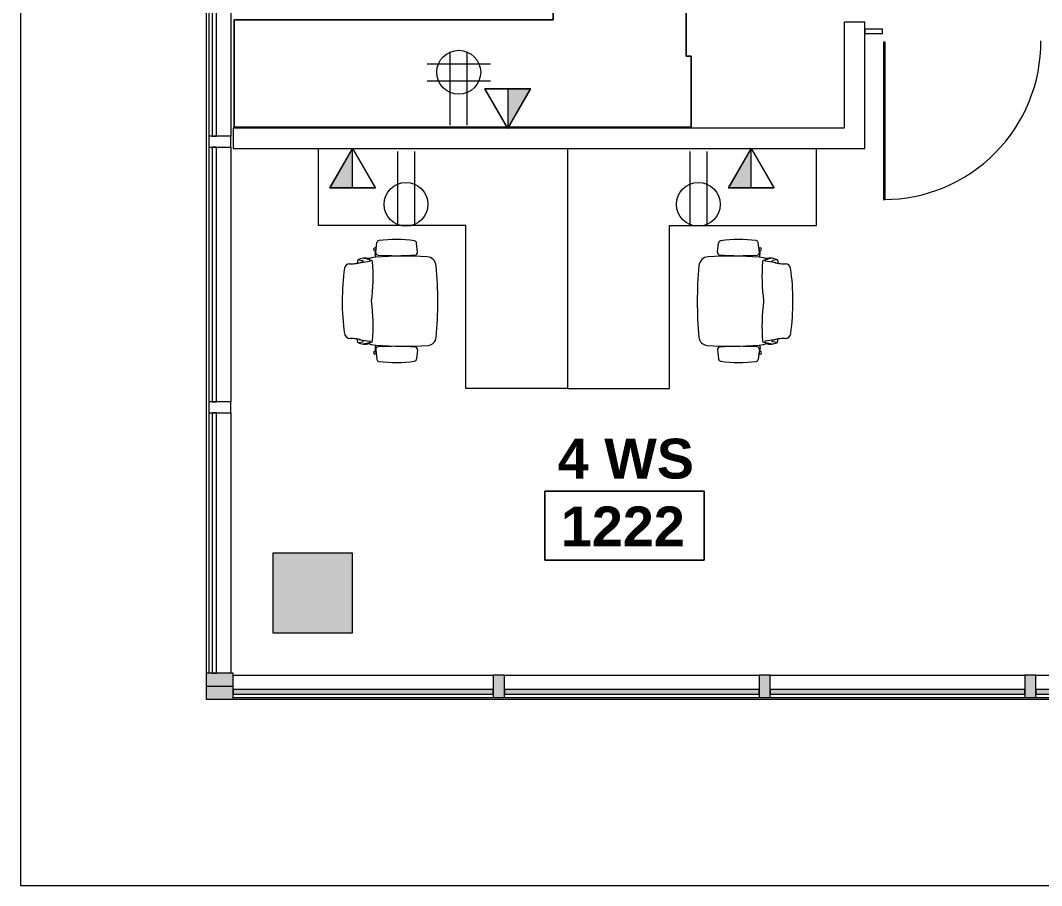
# Model space of a CAD drawing. Header units: inches. Extents: x -326 to 986, y -79 to 1436.
# Drawn here: x -272.6 to -42.1, y -61.5 to 133.9 of the extents above; entities that cross this region are included whole.
import ezdxf

# ---------------------------------------------------------------- set-up
doc = ezdxf.new("R2010")
doc.units = ezdxf.units.IN
doc.header["$LTSCALE"] = 48
doc.header["$MEASUREMENT"] = 0
for name, color, linetype, lineweight in [('A-ANNO-NOTE', 4, 'Continuous', 13), ('A-AREA-IDEN', 1, 'Continuous', 9), ('A-DOOR', 8, 'Continuous', 13), ('A-GENM', 8, 'Continuous', 9), ('A-GLAZ-CURT', 8, 'Continuous', 9), ('A-GLAZ-CWMG', 8, 'Continuous', 9), ('A-WALL', 8, 'Continuous', 13), ('E-ELEC-FIXT', 4, 'Continuous', 13), ('I-FURN', 47, 'Continuous', 9), ('I-WALL', 8, 'Continuous', 13), ('S-COLS', 8, 'Continuous', 13)]:
    doc.layers.add(name, color=color, linetype=linetype, lineweight=lineweight)
doc.styles.add('Swis721 Lt BT_B', font='', dxfattribs={"height": 9})
doc.styles.get('Swis721 Lt BT_B').set_extended_font_data('Swis721 Lt BT', bold=True)

# ---------------------------------------------------------------- blocks, each defined once
blk = doc.blocks.new('Concrete-Square-Column - 18 x 18-6977650-Level XX  POWER _ SIGNAL NEW')
at = {"layer": 'S-COLS'}
blk.add_hatch(color=256, dxfattribs=at).paths.add_polyline_path([(-3.86, -9), (9, -9), (9, 9), (-9, 9), (-9, -9)], flags=0)
for p, q in [((9, 9), (-9, 9)), ((-9, 9), (-9, -9)), ((9, -9), (9, 9)), ((-9, -9), (9, -9))]:
    blk.add_line(p, q, dxfattribs=at)
blk = doc.blocks.new('System Panel - Glazed - Offset-8084716-Level XX  POWER _ SIGNAL NEW')
at = {"layer": 'A-GLAZ-CURT'}
blk.add_hatch(color=256, dxfattribs=at).paths.add_polyline_path([(28.75, 1.75), (-28.75, 1.75), (-28.75, 0.75), (28.75, 0.75)], flags=0)
for p, q in [((28.75, 1.75), (-28.75, 1.75)), ((-28.75, 1.75), (-28.75, 0.75)), ((-28.75, 0.75), (28.75, 0.75)), ((28.75, 0.75), (28.75, 1.75))]:
    blk.add_line(p, q, dxfattribs=at)
blk = doc.blocks.new('System Panel - Glazed - Offset-8084723-Level XX  POWER _ SIGNAL NEW')
at = {"layer": 'A-GLAZ-CURT'}
blk.add_hatch(color=256, dxfattribs=at).paths.add_polyline_path([(2.37, 1.75), (-29.38, 1.75), (-29.38, 0.75), (29.37, 0.75), (29.37, 1.75), (20.37, 1.75)], flags=0)
for p, q in [((29.37, 1.75), (-29.38, 1.75)), ((-29.38, 1.75), (-29.38, 0.75)), ((-29.38, 0.75), (29.37, 0.75)), ((29.37, 0.75), (29.37, 1.75))]:
    blk.add_line(p, q, dxfattribs=at)
blk = doc.blocks.new('Rectangular Mullion - 2_5_ x 5_ rectangular-V9-Level XX  POWER _ SIGNAL NEW')
at = {"layer": 'A-GLAZ-CWMG'}
for p, q in [((-43.36, -13.97), (13.58, -13.97)), ((-43.36, -18.97), (14.14, -18.97))]:
    blk.add_line(p, q, dxfattribs=at)
blk = doc.blocks.new('Rectangular Mullion - 2_5_ x 5_ rectangular-V7-Level XX  POWER _ SIGNAL NEW')
at = {"layer": 'A-GLAZ-CWMG'}
for p, q in [((496.64, -13.97), (554.14, -13.97)), ((496.64, -18.97), (554.14, -18.97))]:
    blk.add_line(p, q, dxfattribs=at)
blk = doc.blocks.new('Rectangular Mullion - 2_5_ x 5_ rectangular-6977159-Level XX  POWER _ SIGNAL NEW')
at = {"layer": 'A-GLAZ-CWMG'}
for p, q in [((-224.61, -13.97), (-165.86, -13.97)), ((-224.61, -18.97), (-165.86, -18.97))]:
    blk.add_line(p, q, dxfattribs=at)
blk = doc.blocks.new('Rectangular Mullion - 6_ x 6_ rectangular-8084724-Level XX  POWER _ SIGNAL NEW')
at = {"layer": 'A-GLAZ-CWMG'}
blk.add_hatch(color=256, dxfattribs=at).paths.add_polyline_path([(-2.25, -3), (-6, -3), (-6, 3), (0, 3), (0, -3), (-1.25, -3)], flags=0)
for p, q in [((-6, 3), (0, 3)), ((-6, -3), (-6, 3))]:
    blk.add_line(p, q, dxfattribs=at)
blk = doc.blocks.new('Rectangular Mullion - 2_5_ x 5_ rectangular-8084720-Level XX  POWER _ SIGNAL NEW')
at = {"layer": 'A-GLAZ-CWMG'}
blk.add_hatch(color=256, dxfattribs=at).paths.add_polyline_path([(-1.25, -2.5), (-1.25, 2.5), (1.25, 2.5), (1.25, -2.5)], flags=0)
for p, q in [((-1.25, 2.5), (1.25, 2.5)), ((-1.25, -2.5), (-1.25, 2.5)), ((1.25, 2.5), (1.25, -2.5)), ((1.25, -2.5), (-1.25, -2.5))]:
    blk.add_line(p, q, dxfattribs=at)
blk = doc.blocks.new('System Panel - Glazed - Offset-8500633-Level XX  POWER _ SIGNAL NEW')
at = {"layer": 'A-GLAZ-CURT'}
for p, q in [((29.375, 1.75), (-29.375, 1.75)), ((-29.375, 1.75), (-29.375, 0.75)), ((-29.375, 0.75), (29.375, 0.75)), ((29.375, 0.75), (29.375, 1.75))]:
    blk.add_line(p, q, dxfattribs=at)
blk = doc.blocks.new('System Panel - Glazed - Offset-8500634-Level XX  POWER _ SIGNAL NEW')
at = {"layer": 'A-GLAZ-CURT'}
for p, q in [((28.75, 1.75), (-28.75, 1.75)), ((-28.75, 1.75), (-28.75, 0.75)), ((-28.75, 0.75), (28.75, 0.75)), ((28.75, 0.75), (28.75, 1.75))]:
    blk.add_line(p, q, dxfattribs=at)
blk = doc.blocks.new('Rectangular Mullion - 2_5_ x 5_ rectangular-6977164-Level XX  POWER _ SIGNAL NEW')
at = {"layer": 'A-GLAZ-CWMG'}
for p, q in [((-230.11, 45.28), (-230.11, -13.47)), ((-225.11, 45.28), (-225.11, -13.47))]:
    blk.add_line(p, q, dxfattribs=at)
blk = doc.blocks.new('Rectangular Mullion - 2_5_ x 5_ rectangular-8463284-Level XX  POWER _ SIGNAL NEW')
at = {"layer": 'A-GLAZ-CWMG'}
for p, q in [((-1.25, 2.5), (1.25, 2.5)), ((-1.25, -2.5), (-1.25, 2.5)), ((1.25, 2.5), (1.25, -2.5)), ((1.25, -2.5), (-1.25, -2.5))]:
    blk.add_line(p, q, dxfattribs=at)
blk = doc.blocks.new('Furniture 9 - Furniture 2-7944439-Level XX  POWER _ SIGNAL NEW')
at = {"layer": 'I-FURN'}
for p, q in [((-122.35, 183), (-152.35, 183)), ((-152.35, 183), (-152.35, 134.06)), ((-152.35, 134.06), (-152.35, 183)), ((-152.35, 183), (-122.35, 183)), ((-122.35, 125.84), (-122.35, 183)), ((-122.35, 183), (-122.35, 125.84)), ((-152.35, 134.06), (-224.35, 134.06)), ((-224.35, 134.06), (-224.35, 109.84)), ((-224.35, 109.84), (-224.35, 134.06)), ((-224.35, 134.06), (-152.35, 134.06)), ((-121.18, 125.84), (-122.35, 125.84)), ((-122.35, 125.84), (-121.18, 125.84)), ((-121.18, 109.84), (-121.18, 125.84)), ((-121.18, 125.84), (-121.18, 109.84)), ((-224.35, 109.84), (-121.18, 109.84)), ((-121.18, 109.84), (-224.35, 109.84))]:
    blk.add_line(p, q, dxfattribs=at)
blk = doc.blocks.new('Steelcase - Seating - Think 465 Series - Chair - 3D Knit Back_Adjustable Arm_Caster-8220583-Level XX  POWER _ SIGNAL NEW')
at = {"layer": 'I-FURN'}
for p, q in [((-10.62, 15.37), (-12.67, 15.15)), ((11.46, 15.37), (13.5, 15.15)), ((-9.65, 8.49), (-9.85, 8.45)), ((10.54, 8.48), (10.68, 8.45)), ((-10.56, 5.93), (-12.79, 6.2)), ((-11.62, 6.06), (-11.57, 5.73)), ((-10.87, 5.8), (-10.94, 5.64)), ((-9.48, 5.91), (-10.27, 5.78)), ((10.36, 5.9), (11.1, 5.78)), ((11.4, 5.93), (13.63, 6.2)), ((11.7, 5.8), (11.77, 5.64)), ((12.46, 6.06), (12.41, 5.73)), ((-8.88, 1.86), (-8.73, 2.99)), ((-8.2, 2.14), (-8.58, 4.56)), ((9.08, 2.14), (9.46, 4.56)), ((9.77, 1.86), (9.61, 2.99)), ((-8.88, 1.86), (-8.11, 1.7)), ((9.77, 1.86), (8.99, 1.7))]:
    blk.add_line(p, q, dxfattribs=at)
for centre, radius, start, end in [((-7.33, 17.35), 2.25, 95.1265, 176.1144), ((0.54, -70.34), 90.29, 84.8585, 95.1265), ((8.45, 17.59), 2, 4.0641, 84.8585), ((66.23, 12.35), 75.98, 176.1144, 184.8412), ((-65.35, 12.35), 75.98, 355.1588, 4.0641), ((14.87, 10.49), 28.36, 171.5303, 187.8153), ((-12.61, 14.58), 0.579, 96, 171.5303), ((-10.56, 14.78), 0.591, 3.9812, 96), ((-73.5, 10.4), 63.68, 356.4365, 3.9812), ((74.33, 10.4), 63.68, 176.0188, 183.5635), ((11.4, 14.78), 0.591, 84, 176.0188), ((13.44, 14.58), 0.579, 8.4697, 84), ((-14.04, 10.49), 28.36, 352.1847, 8.4697), ((-12.73, 6.7), 0.5, 187.8153, 263), ((-11.24, 5.78), 0.334, 189, 335), ((-10.52, 7.39), 1.63, 236.4509, 279), ((-10.5, 6.48), 0.554, 263, 356.4365), ((-3.69, 6.43), 5.81, 184.8412, 204.0667), ((-8.74, 4.53), 0.164, 9, 166.3357), ((-8.37, 4.84), 0.395, 114.8942, 201.6557), ((-5.11, -36.94), 42.28, 82.4083, 94.6433), ((6.06, -36.94), 42.28, 85.3567, 97.5917), ((9.62, 4.53), 0.164, 13.6643, 171), ((9.32, 4.84), 0.395, 338.3443, 65.1058), ((4.58, 6.43), 5.81, 335.9333, 355.1588), ((11.33, 6.48), 0.554, 183.5635, 277), ((11.36, 7.39), 1.63, 261, 303.5491), ((12.08, 5.78), 0.334, 205, 351), ((13.57, 6.7), 0.5, 277, 352.1847), ((-5.21, 3.58), 4.05, 167.1263, 205.0026), ((17.52, -1.85), 27.19, 166.3357, 169.6552), ((-8.59, 2.97), 0.141, 19.5985, 172), ((-16.13, 0.28), 8.15, 358.3022, 19.5985), ((17.02, 0.28), 8.15, 160.4015, 181.1223), ((9.47, 2.97), 0.141, 8, 160.4015), ((6.1, 3.58), 4.05, 334.9974, 12.8737), ((-16.64, -1.85), 27.19, 10.3448, 13.6643), ((-6.84, 0.01), 1.14, 178.3022, 262.0081), ((7.62, 0.1), 1.25, 277.8891, 1.1223), ((0.44, 51.88), 53.53, 262.0081, 277.8891)]:
    blk.add_arc(centre, radius, start, end, dxfattribs=at)
blk = doc.blocks.new('Steelcase - Seating - Think 465 Series - Chair - 3D Knit Back_Adjustable Arm_Caster-8217817-Level XX  POWER _ SIGNAL NEW')
at = {"layer": 'I-FURN'}
for p, q in [((-8.88, -1.86), (-8.11, -1.7)), ((-8.88, -1.86), (-8.73, -2.99)), ((-8.2, -2.14), (-8.58, -4.56)), ((9.77, -1.86), (8.99, -1.7)), ((9.08, -2.14), (9.46, -4.56)), ((9.77, -1.86), (9.61, -2.99)), ((-10.56, -5.93), (-12.79, -6.2)), ((-11.62, -6.06), (-11.57, -5.73)), ((-10.87, -5.8), (-10.94, -5.64)), ((-9.48, -5.91), (-10.27, -5.78)), ((10.36, -5.9), (11.1, -5.78)), ((11.4, -5.93), (13.63, -6.2)), ((11.7, -5.8), (11.77, -5.64)), ((12.46, -6.06), (12.41, -5.73)), ((-9.65, -8.49), (-9.85, -8.45)), ((10.54, -8.48), (10.68, -8.45)), ((-10.62, -15.37), (-12.67, -15.15)), ((11.46, -15.37), (13.5, -15.15))]:
    blk.add_line(p, q, dxfattribs=at)
for centre, radius, start, end in [((-6.84, -0.01), 1.14, 97.9919, 181.6978), ((0.44, -51.88), 53.53, 82.1109, 97.9919), ((7.62, -0.1), 1.25, 358.8777, 82.1109), ((-5.21, -3.58), 4.05, 154.9974, 192.8737), ((-16.13, -0.28), 8.15, 340.4015, 1.6978), ((17.02, -0.28), 8.15, 178.8777, 199.5985), ((6.1, -3.58), 4.05, 347.1263, 25.0026), ((-3.69, -6.43), 5.81, 155.9333, 175.1588), ((17.52, 1.85), 27.19, 190.3448, 193.6643), ((-8.74, -4.53), 0.164, 193.6643, 351), ((-8.59, -2.97), 0.141, 188, 340.4015), ((9.47, -2.97), 0.141, 199.5985, 352), ((9.62, -4.53), 0.164, 189, 346.3357), ((-16.64, 1.85), 27.19, 346.3357, 349.6552), ((4.58, -6.43), 5.81, 4.8412, 24.0667), ((14.87, -10.49), 28.36, 172.1847, 188.4697), ((-12.73, -6.7), 0.5, 97, 172.1847), ((-11.24, -5.78), 0.334, 25, 171), ((-10.52, -7.39), 1.63, 81, 123.5491), ((-10.5, -6.48), 0.554, 3.5635, 97), ((-73.5, -10.4), 63.68, 356.0188, 3.5635), ((66.23, -12.35), 75.98, 175.1588, 183.8856), ((-8.37, -4.84), 0.395, 158.3443, 245.1058), ((-5.11, 36.94), 42.28, 265.3567, 277.5917), ((6.06, 36.94), 42.28, 262.4083, 274.6433), ((9.32, -4.84), 0.395, 294.8942, 21.6557), ((-65.35, -12.35), 75.98, 355.9359, 4.8412), ((74.33, -10.4), 63.68, 176.4365, 183.9812), ((11.33, -6.48), 0.554, 83, 176.4365), ((11.36, -7.39), 1.63, 56.4509, 99), ((12.08, -5.78), 0.334, 9, 155), ((13.57, -6.7), 0.5, 7.8153, 83), ((-14.04, -10.49), 28.36, 351.5303, 7.8153), ((-12.61, -14.58), 0.579, 188.4697, 264), ((-10.56, -14.78), 0.591, 264, 356.0188), ((11.4, -14.78), 0.591, 183.9812, 276), ((13.44, -14.58), 0.579, 276, 351.5303), ((-7.33, -17.35), 2.25, 183.8856, 264.8735), ((8.45, -17.59), 2, 275.1415, 355.9359), ((0.54, 70.34), 90.29, 264.8735, 275.1415)]:
    blk.add_arc(centre, radius, start, end, dxfattribs=at)
blk = doc.blocks.new('Furniture 16 - Furniture 16-8261321-Level XX  POWER _ SIGNAL NEW')
at = {"layer": 'I-FURN'}
for p, q in [((-205.32, 87.62), (-205.32, 104.97)), ((-149.09, 104.97), (-149.09, 50.76)), ((-172.09, 87.62), (-205.32, 87.62)), ((-172.09, 50.76), (-172.09, 87.62)), ((-149.09, 50.76), (-172.09, 50.76))]:
    blk.add_line(p, q, dxfattribs=at)
blk = doc.blocks.new('Furniture 20 - Furniture 20-8261603-Level XX  POWER _ SIGNAL NEW')
at = {"layer": 'I-FURN'}
for p, q in [((-149.09, 104.97), (-149.09, 50.76)), ((-92.86, 87.62), (-92.86, 104.97)), ((-126.09, 87.62), (-92.86, 87.62)), ((-126.09, 50.76), (-126.09, 87.62)), ((-149.09, 50.76), (-126.09, 50.76))]:
    blk.add_line(p, q, dxfattribs=at)
blk = doc.blocks.new('PS - Power Device _Wall Base_ - Quadruplex-8263091-Level XX  POWER _ SIGNAL NEW')
at = {"layer": 'E-ELEC-FIXT'}
for p, q in [((-174.98, 109.78), (-172.23, 109.78)), ((-174.98, 109.78), (-174.98, 109.6)), ((-172.23, 109.6), (-172.23, 109.78))]:
    blk.add_line(p, q, dxfattribs=at)
blk = doc.blocks.new('System Panel - Glazed - Offset-8703245-Level XX  POWER _ SIGNAL NEW')
at = {"layer": 'A-GLAZ-CURT'}
for p, q in [((1.99, 1.75), (-1.99, 1.75)), ((-1.99, 1.75), (-1.99, 0.75)), ((-1.99, 0.75), (1.99, 0.75)), ((1.99, 0.75), (1.99, 1.75))]:
    blk.add_line(p, q, dxfattribs=at)
blk = doc.blocks.new('CW-Single Glass Door - Full Rail - Long Pull-8641682-Level XX  POWER _ SIGNAL NEW')
at = {"layer": 'A-DOOR'}
for p, q in [((-17.375, -1.25), (-17.75, -1.25)), ((-17.75, -1.25), (-17.75, -36.75)), ((-17.375, -36.75), (-17.375, -1.25)), ((-17.75, -36.75), (-17.375, -36.75))]:
    blk.add_line(p, q, dxfattribs=at)
blk.add_arc((-17.75, -1.25), 35.5, 270, 0.5, dxfattribs=at)
blk = doc.blocks.new('Generic Models 1 - Generic Models 5-8667745-Level XX  POWER _ SIGNAL NEW')
at = {"layer": 'A-GENM'}
for p, q in [((2473.15, 797.5), (2473.15, -428.5)), ((2515.15, -386.5), (2515.15, 755.58)), ((3417.13, -386.5), (2515.15, -386.5)), ((2473.15, -428.5), (3459.15, -428.5))]:
    blk.add_line(p, q, dxfattribs=at)
blk = doc.blocks.new('Room Tag - Room Name and Number-3379422-Level XX  POWER _ SIGNAL NEW')
at = {"layer": 'A-AREA-IDEN'}
for p, q in [((-0.1881, -0.1636), (-0.1881, -0.0018)), ((-0.1881, -0.0018), (0.1869, -0.0018)), ((0.1869, -0.0018), (-0.1881, -0.0018)), ((-0.1881, -0.0018), (-0.1881, -0.1636)), ((0.1869, -0.0018), (0.1869, -0.1636)), ((0.1869, -0.1636), (0.1869, -0.0018)), ((0.1869, -0.1636), (-0.1881, -0.1636)), ((-0.1881, -0.1636), (0.1869, -0.1636))]:
    blk.add_line(p, q, dxfattribs=at)

msp = doc.modelspace()

# ---------------------------------------------------------------- hatches: boundary and pattern name
at = {"layer": 'A-ANNO-NOTE'}
for points in [[(-162.57, 109.53), (-157.41, 118.46), (-162.57, 118.46)], [(-197.65, 96.11), (-197.65, 105.04), (-202.81, 96.11)], [(-107.65, 96.11), (-107.65, 105.04), (-112.81, 96.11)]]:
    msp.add_hatch(color=256, dxfattribs=at).paths.add_polyline_path(points, flags=0)

# ---------------------------------------------------------------- linework, layer by layer
for p, q in [((-175.56, 110.25), (-175.56, 126.78)), ((-171.73, 110.25), (-171.73, 126.78)), ((-180.82, 124.13), (-166.47, 124.13)), ((-180.82, 120.3), (-166.47, 120.3)), ((-162.61, 109.6), (-167.77, 118.53)), ((-167.77, 118.53), (-157.45, 118.53)), ((-162.57, 109.53), (-167.73, 118.46)), ((-167.73, 118.46), (-157.41, 118.46)), ((-162.61, 109.6), (-157.45, 118.53)), ((-162.57, 109.53), (-157.41, 118.46)), ((-157.41, 118.46), (-162.57, 118.46)), ((-162.57, 118.46), (-162.57, 109.53)), ((-162.57, 109.53), (-157.41, 118.46)), ((-159.61, 109.6), (-165.61, 109.6)), ((-197.65, 105.04), (-202.81, 96.11)), ((-197.65, 105.04), (-202.81, 96.11)), ((-197.61, 104.97), (-202.77, 96.04)), ((-200.61, 104.97), (-194.61, 104.97)), ((-197.65, 96.11), (-197.65, 105.04)), ((-197.65, 105.04), (-192.49, 96.11)), ((-197.61, 104.97), (-192.45, 96.04)), ((-187.49, 104.32), (-187.49, 87.79)), ((-183.66, 104.32), (-183.66, 87.79)), ((-183.66, 104.32), (-183.66, 87.79)), ((-121.49, 104.32), (-121.49, 87.79)), ((-117.66, 104.32), (-117.66, 87.79)), ((-117.66, 104.32), (-117.66, 87.79)), ((-107.65, 105.04), (-112.81, 96.11)), ((-107.65, 105.04), (-112.81, 96.11)), ((-107.61, 104.97), (-112.77, 96.04)), ((-110.61, 104.97), (-104.61, 104.97)), ((-107.65, 96.11), (-107.65, 105.04)), ((-107.65, 105.04), (-102.49, 96.11)), ((-107.61, 104.97), (-102.45, 96.04)), ((-202.81, 96.11), (-197.65, 96.11)), ((-192.49, 96.11), (-202.81, 96.11)), ((-192.45, 96.04), (-202.77, 96.04)), ((-112.81, 96.11), (-107.65, 96.11)), ((-102.49, 96.11), (-112.81, 96.11)), ((-102.45, 96.04), (-112.77, 96.04))]:
    msp.add_line(p, q, dxfattribs=at)
for centre in [(-173.65, 122.21), (-185.57, 92.36), (-119.57, 92.36)]:
    msp.add_circle(centre, 4.95, dxfattribs=at)
at = {"layer": 'A-WALL'}
for p, q in [((-81.98, 133.53), (-86.61, 133.53)), ((-86.61, 133.53), (-86.61, 109.6)), ((-81.98, 104.97), (-81.98, 133.53)), ((-86.61, 109.6), (-224.61, 109.6)), ((-224.61, 109.6), (-224.61, 104.97)), ((-224.61, 104.97), (-81.98, 104.97))]:
    msp.add_line(p, q, dxfattribs=at)
at = {"layer": 'I-WALL'}
for p, q in [((-224.61, -13.47), (-230.61, -13.47)), ((-224.61, -16.47), (-224.61, -13.47)), ((-230.61, -16.47), (-224.61, -16.47))]:
    msp.add_line(p, q, dxfattribs=at)

# ---------------------------------------------------------------- block references
at = {"layer": 'A-AREA-IDEN', "xscale": 95.99999999999994, "yscale": 95.99999999999994, "zscale": 95.99999999999994}
msp.add_blockref('Room Tag - Room Name and Number-3379422-Level XX  POWER _ SIGNAL NEW', (-136.18, 27.74), dxfattribs=at)
at = {"layer": 'A-DOOR'}
msp.add_blockref('CW-Single Glass Door - Full Rail - Long Pull-8641682-Level XX  POWER _ SIGNAL NEW', (-60, 130.22), dxfattribs=at)
at = {"layer": 'A-GENM'}
msp.add_blockref('Generic Models 1 - Generic Models 5-8667745-Level XX  POWER _ SIGNAL NEW', (-2745.76, 367.03), dxfattribs=at)
at = {"layer": 'A-GLAZ-CURT'}
for name, p, rotation in [('System Panel - Glazed - Offset-8500634-Level XX  POWER _ SIGNAL NEW', (-227.61, 136.53), 89.99999999999993), ('System Panel - Glazed - Offset-8500634-Level XX  POWER _ SIGNAL NEW', (-227.61, 76.53), 89.99999999999993), ('System Panel - Glazed - Offset-8500633-Level XX  POWER _ SIGNAL NEW', (-227.61, 15.91), 89.99999999999993), ('System Panel - Glazed - Offset-8084723-Level XX  POWER _ SIGNAL NEW', (-195.24, -16.47), 180), ('System Panel - Glazed - Offset-8084716-Level XX  POWER _ SIGNAL NEW', (-134.61, -16.47), 180), ('System Panel - Glazed - Offset-8084716-Level XX  POWER _ SIGNAL NEW', (-74.61, -16.47), 180), ('System Panel - Glazed - Offset-8084716-Level XX  POWER _ SIGNAL NEW', (-14.61, -16.47), 180)]:
    msp.add_blockref(name, p, dxfattribs=dict(at, rotation=rotation))
msp.add_blockref('System Panel - Glazed - Offset-8703245-Level XX  POWER _ SIGNAL NEW', (-79.99, 130.22), dxfattribs=at)
at = {"layer": 'A-GLAZ-CWMG', "rotation": 270.0000000000001}
for p in [(-211.14, 661.92), (-211.14, 601.92)]:
    msp.add_blockref('Rectangular Mullion - 2_5_ x 5_ rectangular-V7-Level XX  POWER _ SIGNAL NEW', p, dxfattribs=at)
at = {"layer": 'A-GLAZ-CWMG', "extrusion": (0, 0, -1), "rotation": 90.00000000000007}
for p in [(227.61, 106.53), (227.61, 46.53)]:
    msp.add_blockref('Rectangular Mullion - 2_5_ x 5_ rectangular-8463284-Level XX  POWER _ SIGNAL NEW', p, dxfattribs=at)
at = {"layer": 'A-GLAZ-CWMG'}
for name, p in [('Rectangular Mullion - 2_5_ x 5_ rectangular-6977164-Level XX  POWER _ SIGNAL NEW', (0, 0)), ('Rectangular Mullion - 2_5_ x 5_ rectangular-6977159-Level XX  POWER _ SIGNAL NEW', (0, 0)), ('Rectangular Mullion - 2_5_ x 5_ rectangular-V7-Level XX  POWER _ SIGNAL NEW', (-660, 0)), ('Rectangular Mullion - 2_5_ x 5_ rectangular-V7-Level XX  POWER _ SIGNAL NEW', (-600, 0)), ('Rectangular Mullion - 2_5_ x 5_ rectangular-V9-Level XX  POWER _ SIGNAL NEW', (0, 0))]:
    msp.add_blockref(name, p, dxfattribs=at)
at = {"layer": 'A-GLAZ-CWMG', "extrusion": (0, 0, -1)}
for name, p in [('Rectangular Mullion - 6_ x 6_ rectangular-8084724-Level XX  POWER _ SIGNAL NEW', (230.61, -16.47)), ('Rectangular Mullion - 2_5_ x 5_ rectangular-8084720-Level XX  POWER _ SIGNAL NEW', (164.61, -16.47)), ('Rectangular Mullion - 2_5_ x 5_ rectangular-8084720-Level XX  POWER _ SIGNAL NEW', (104.61, -16.47)), ('Rectangular Mullion - 2_5_ x 5_ rectangular-8084720-Level XX  POWER _ SIGNAL NEW', (44.61, -16.47))]:
    msp.add_blockref(name, p, dxfattribs=at)
at = {"layer": 'E-ELEC-FIXT'}
msp.add_blockref('PS - Power Device _Wall Base_ - Quadruplex-8263091-Level XX  POWER _ SIGNAL NEW', (0, 0), dxfattribs=at)
at = {"layer": 'I-FURN'}
for name in ['Furniture 9 - Furniture 2-7944439-Level XX  POWER _ SIGNAL NEW', 'Furniture 16 - Furniture 16-8261321-Level XX  POWER _ SIGNAL NEW', 'Furniture 20 - Furniture 20-8261603-Level XX  POWER _ SIGNAL NEW']:
    msp.add_blockref(name, (0, 0), dxfattribs=at)
for name, p, rotation in [('Steelcase - Seating - Think 465 Series - Chair - 3D Knit Back_Adjustable Arm_Caster-8220583-Level XX  POWER _ SIGNAL NEW', (-198.32, 70.96), 269.9999999999997), ('Steelcase - Seating - Think 465 Series - Chair - 3D Knit Back_Adjustable Arm_Caster-8217817-Level XX  POWER _ SIGNAL NEW', (-99.86, 70.96), 269.9999999999995)]:
    msp.add_blockref(name, p, dxfattribs=dict(at, rotation=rotation))
at = {"layer": 'S-COLS'}
msp.add_blockref('Concrete-Square-Column - 18 x 18-6977650-Level XX  POWER _ SIGNAL NEW', (-206.61, 4.61), dxfattribs=at)

# ---------------------------------------------------------------- texts
at = {"layer": 'A-AREA-IDEN', "char_height": 9, "attachment_point": 1, "style": 'Swis721 Lt BT_B'}
for s, insert, width in [('4 WS', (-151.29, 39.46), 36.36), ('1222', (-150.59, 24.14), 33.936)]:
    msp.add_mtext(s, dxfattribs=dict(at, insert=insert, width=width))

doc.saveas('drawing.dxf')
